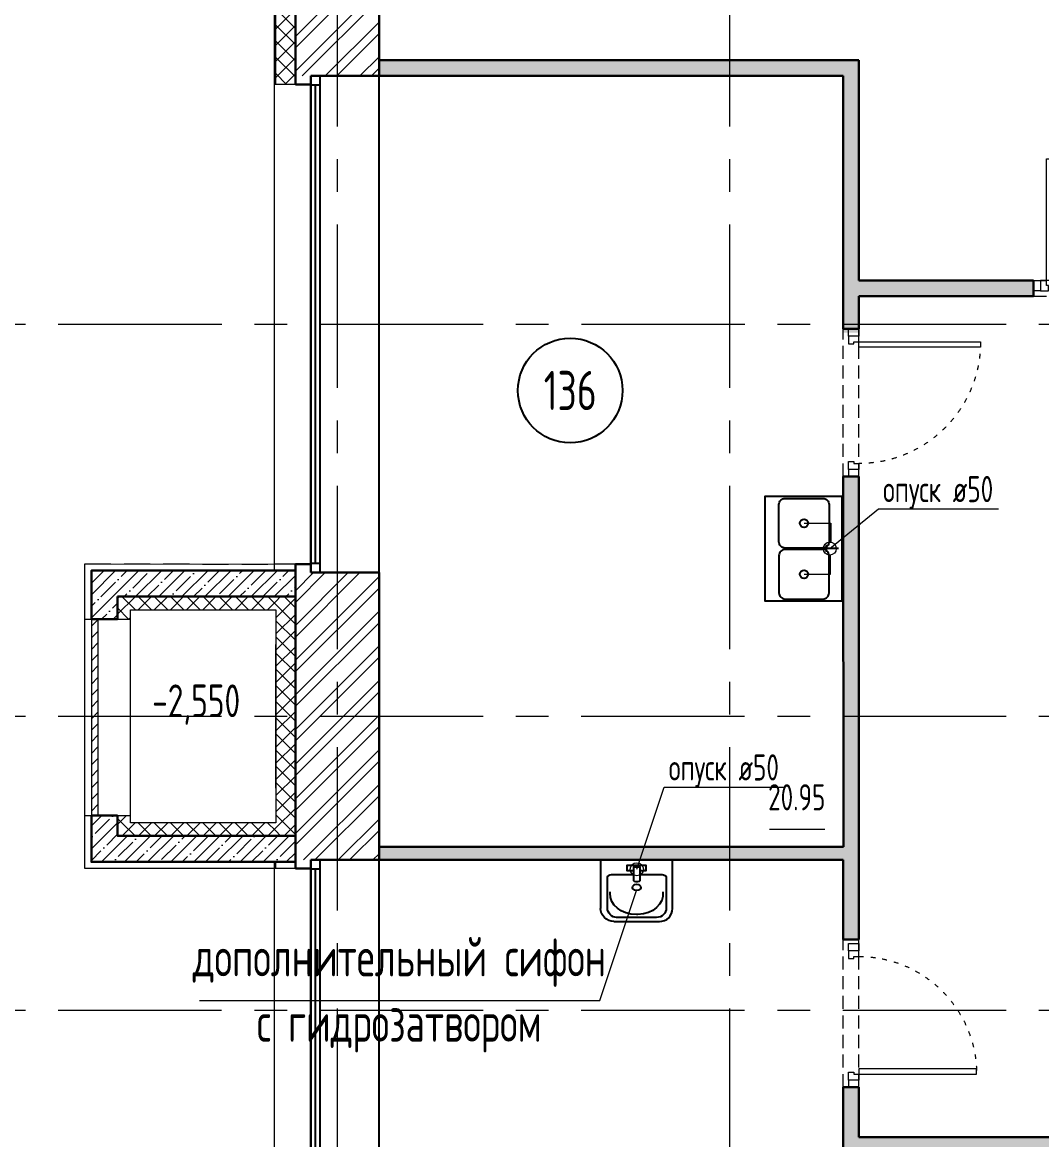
# Model space of a CAD drawing. Header units: millimetres. Extents: x -8689834 to 9420486, y -73560 to 166298.
# Drawn here: x -214642 to -206846, y 85361 to 93911 of the extents above; entities that cross this region are included whole.
import ezdxf
from ezdxf import colors
from ezdxf.entities.mleader import LeaderData, LeaderLine
from ezdxf.enums import TextEntityAlignment as Align
from ezdxf.math import Vec2, Vec3

# ---------------------------------------------------------------- set-up
doc = ezdxf.new("R2010")
doc.units = ezdxf.units.MM
doc.header["$MEASUREMENT"] = 0
for name, pattern in [('ACAD_ISO03W100', [30, 12, -18]), ('ADSK_Штриховая_ш2 п1', [3, 2, -1]), ('CENTER', [2, 1.25, -0.25, 0.25, -0.25])]:
    doc.linetypes.add(name, pattern=pattern)
doc.layers.get('0').update_dxf_attribs({"color": 250, "lineweight": 9})
for name, color, linetype, lineweight in [('_0', 250, 'Continuous', 9), ('АР_Двери', 175, 'Continuous', 18), ('АР_Маркер экспликации', 239, 'Continuous', 13), ('АР_МосжилНии_Стены', 127, 'Continuous', 30), ('АР_Навесной фасад', 190, 'Continuous', 5), ('АР_Номер помещения', 1, 'Continuous', 25), ('АР_Оси', 195, 'Continuous', 9), ('АР_Отметки', 250, 'Continuous', 15), ('АР_Перегородки газоблок', 165, 'Continuous', 30), ('АР_Перегородки газоблок_Штрих', 165, 'Continuous', 5), ('АР_Помещения_площадь', 19, 'Continuous', 9), ('АР_Сущ Несущая стена', 216, 'Continuous', 30), ('АР_тонкая линия', 250, 'Continuous', 0), ('АР_Утеплитель', 154, 'Continuous', 9), ('АР_Штриховка кирпич', 250, 'Continuous', 9), ('АР_Штриховка монолит', 250, 'Continuous', 9), ('ВК_канализация', 32, 'Continuous', 15)]:
    doc.layers.add(name, color=color, linetype=linetype, lineweight=lineweight)
for name, color, linetype in [('АР_Кровля дорожки', 245, 'Continuous'), ('АР_новое окно', 155, 'Continuous'), ('ТХ-Вода (ВК)', 170, 'Continuous'), ('ТХ_ВК_оборуд.ТХ', 250, 'Continuous'), ('ТХ_сантехника', 253, 'Continuous')]:
    doc.layers.add(name, color=color, linetype=linetype)
doc.styles.add('ISOCPEUR', font='isocpeur.ttf', dxfattribs={"width": 0.7})
doc.styles.get("Standard").update_dxf_attribs({"font": 'isocpeur.ttf', "width": 0.7})
pattern_1 = [(50, (0, 0), (215.17805, -18.82564), [22.5, -247.5]), (355, (0, 0), (-41.6254, 225.65764), [18, -198]), (100.45144, (17.93, -1.57), (173.55265, 206.832), [19.12206, -210.34263]), (46.1842, (0, 60), (320.1724, -49.65578), [33.75, -371.25]), (96.63564, (26.68, 55.86), (280.3986, 292.2356), [28.6831, -315.51413]), (351.18416, (0, 60), (280.3986, 292.2356), [27, -297]), (21, (30, 45), (179.07212, -120.78567), [22.5, -247.5]), (326, (30, 45), (72.9946, 217.54501), [18, -198]), (71.45144, (44.92, 34.93), (252.06671, 96.75935), [19.12206, -210.34263]), (37.5, (0, 0), (3.647957, 99.868156), [0, -195.6, 0, -201, 0, -198.75]), (7.5, (0, 0), (78.92086, 118.323514), [0, -114.6, 0, -191.1, 0, -75.75]), (327.5, (-66.9, 0), (160.14673, -6.766462), [0, -75, 0, -234, 0, -310.5]), (317.5, (-96.9, 0), (174.95585, 30.031495), [0, -97.5, 0, -155.4, 0, -220.5])]
pattern_2 = [(45, (-1163480.52, 164822.8), (-132.58252, 132.58252), []), (45, (-1163392.13, 164822.8), (-132.58252, 132.58252), [])]

# ---------------------------------------------------------------- blocks, each defined once
blk = doc.blocks.new('*U373')
blk.add_lwpolyline([(-100, 80), (-100, 1010), (-140, 1010), (-140, 80)], close=True)
for points in [[(-1130, 0), (-1130, 80), (-1075, 80), (-1075, 0), (-1130, 0)], [(-1075, 80), (-1075, 0), (-1015, 0), (-1015, 40), (-1030, 40), (-1030, 80), (-1075, 80)], [(-55, 80), (-55, 0), (-115, 0), (-115, 40), (-100, 40), (-100, 80), (-55, 80)], [(0, 0), (0, 80), (-55, 80), (-55, 0), (0, 0)]]:
    blk.add_lwpolyline(points)
at = {"linetype": 'ACAD_ISO03W100', "ltscale": 3}
blk.add_arc((-100, 80), 930, 90, 180, dxfattribs=at)
blk = doc.blocks.new('*U14')
blk.add_lwpolyline([(100, 80), (100, 980), (140, 980), (140, 80)], close=True)
for points in [[(0, 0), (0, 80), (55, 80), (55, 0), (0, 0)], [(55, 80), (55, 0), (115, 0), (115, 40), (100, 40), (100, 80), (55, 80)], [(1045, 80), (1045, 0), (985, 0), (985, 40), (1000, 40), (1000, 80), (1045, 80)], [(1100, 0), (1100, 80), (1045, 80), (1045, 0), (1100, 0)]]:
    blk.add_lwpolyline(points)
at = {"linetype": 'ACAD_ISO03W100', "ltscale": 3}
blk.add_arc((100, 80), 900, 0, 90, dxfattribs=at)
blk = doc.blocks.new('*U151')
at = {"layer": 'АР_новое окно', "lineweight": 20}
for p, q in [((0, 3800), (-70, 3800)), ((0, 0), (-70, 0))]:
    blk.add_line(p, q, dxfattribs=at)
at = {"layer": 'АР_новое окно'}
for p, q in [((-70, 3800), (-70, 0)), ((-70, 0), (-70, 3800)), ((0, 3800), (0, 0)), ((0, 3730), (-70, 3730)), ((-35, 3730), (-35, 70)), ((0, 70), (-70, 70))]:
    blk.add_line(p, q, dxfattribs=at)
blk = doc.blocks.new('*U64')
at = {"layer": 'АР_Номер помещения', "color": 7}
blk.add_circle((-13710.7, 2710.9), 400, dxfattribs=at)
at = {"layer": 'АР_Помещения_площадь', "color": 7}
blk.add_line((-11764.4, -648.2), (-12186.8, -648.2), dxfattribs=at)
at = {"color": 7, "style": 'ISOCPEUR', "width": 0.7, "flags": 1}
blk.add_attdef('КАТЕГОРИЯ', (-499.2, -2092.2), '', height=250, dxfattribs=at)
at = {"layer": 'АР_Номер помещения', "color": 7, "style": 'ISOCPEUR', "width": 0.7}
blk.add_attdef('НОМЕР_ПОМЕЩЕНИЯ', text='', height=300, dxfattribs=at).set_placement((-13710.7, 2710.9), align=Align.MIDDLE_CENTER)
at = {"layer": 'АР_Помещения_площадь', "color": 7, "lineweight": 30, "width": 0.7, "flags": 104}
blk.add_attdef('ИМЯ_ПОМЕЩЕНИЯ', text='', height=100, dxfattribs=at).set_placement((157.6, 1217.1), align=Align.MIDDLE_CENTER)
at = {"layer": 'АР_Помещения_площадь', "color": 7, "style": 'ISOCPEUR', "width": 0.7}
blk.add_attdef('ПЛОЩАДЬ_ПОМЕЩЕНИЯ', text='', height=200, dxfattribs=at).set_placement((-11759.5, -401.7), align=Align.MIDDLE_RIGHT)
blk = doc.blocks.new('раковина большая')
for points in [[(0, 275.3), (-370.6, 275.3)], [(0, 275.3), (0, -275.3)], [(-365.3, 222.3), (-132.4, 222.3)], [(-111.2, 190.6), (-111.2, 21.2)], [(-439.4, -153.5), (-439.4, 153.5)], [(-164.1, 15.9), (-158.8, 21.2), (-52.9, 21.2), (-52.9, -26.5), (-158.8, -26.5)], [(-79.4, -26.5), (-79.4, -74.1), (-42.4, -74.1), (-42.4, 74.1), (-79.4, 74.1), (-79.4, 21.2)], [(-111.2, -26.5), (-111.2, -195.9)], [(-132.4, -227.6), (-365.3, -227.6)]]:
    blk.add_lwpolyline(points)
blk.add_lwpolyline([(-471.2, 174.7), (-471.2, -174.7, 0.414612), (-370.6, -275.3), (0, -275.3)], format="xyb")
for points in [[(-471.2, 174.7), (-471.2, 227.6), (-423.5, 275.3), (-370.6, 275.3)], [(-439.4, 153.5), (-439.4, 190.6), (-407.6, 222.3), (-365.3, 222.3)], [(-418.2, 0), (-418.2, 116.5), (-344.1, 206.5), (-254.1, 201.2)], [(-254.1, 201.2), (-248.8, 201.2), (-248.8, 201.2), (-243.5, 201.2)], [(-132.4, 222.3), (-121.8, 222.3), (-111.2, 211.8), (-111.2, 190.6)], [(-418.2, -10.6), (-418.2, -10.6), (-418.2, -5.3), (-418.2, 0)], [(-232.9, 0), (-232.9, 15.9), (-222.3, 31.8), (-211.8, 31.8)], [(-211.8, -31.8), (-222.3, -31.8), (-232.9, -21.2), (-232.9, 0)], [(-211.8, 31.8), (-195.9, 31.8), (-185.3, 15.9), (-185.3, 0)], [(-185.3, 0), (-185.3, -21.2), (-195.9, -31.8), (-211.8, -31.8)], [(-158.8, -26.5), (-169.4, -15.9), (-169.4, 0), (-164.1, 15.9)], [(-243.5, -201.2), (-338.8, -211.8), (-412.9, -127.1), (-418.2, -10.6)], [(-365.3, -227.6), (-407.6, -227.6), (-439.4, -195.9), (-439.4, -153.5)], [(-111.2, -195.9), (-111.2, -211.8), (-121.8, -227.6), (-132.4, -227.6)]]:
    blk.add_open_spline(points, degree=3)
blk = doc.blocks.new('_DotSmall')
at = {"color": 0, "linetype": 'ByBlock', "const_width": 0.5}
blk.add_lwpolyline([(-0.0625, 0, 1), (0.0625, 0, 1)], format="xyb", close=True, dxfattribs=at)
blk = doc.blocks.new('Мойка двухсекционная 800')
at = {"layer": 'ТХ-Вода (ВК)', "color": 18, "true_color": 0x000000}
for p, q in [((128.6, 160.9), (928.1, 160.9)), ((527.5, 134.9), (527.5, 0.3)), ((552.3, 44), (497.8, 44))]:
    blk.add_line(p, q, dxfattribs=at)
blk.add_lwpolyline([(928.1, 170.9), (128.6, 170.9), (128.6, -429.1), (928.1, -429.1)], close=True, dxfattribs=at)
for points in [[(475.9, -321.1), (191.1, -321.1, -0.414214), (143.6, -273.6), (143.6, 15.4, -0.414214), (191.1, 62.9), (475.9, 62.9, -0.414214), (523.4, 15.4), (523.4, -273.6, -0.414214)], [(580.8, -321.1), (865.6, -321.1, 0.414214), (913.1, -273.6), (913.1, 15.4, 0.414214), (865.6, 62.9), (580.8, 62.9, 0.414214), (533.3, 15.4), (533.3, -273.6, 0.414214)]]:
    blk.add_lwpolyline(points, format="xyb", close=True, dxfattribs=at)
for centre in [(333.5, -129.1), (723.2, -129.1)]:
    blk.add_circle(centre, 31.9, dxfattribs=at)
blk = doc.blocks.new('Подложка')
at = {"layer": '_0', "lineweight": 9, "ltscale": 500, "transparency": 33554636}
h = blk.add_hatch(dxfattribs=at)
h.set_pattern_fill('ANSI31', scale=500)
h.set_pattern_definition([(45, (-69984.12, 22789.596), (-44.194174, 44.194174), [])])
h.paths.add_polyline_path([(-214114.17, 89373.51), (-214064.3, 89373.51), (-214064.19, 87843.49), (-214114.06, 87843.49)])
at = {"layer": 'АР_Перегородки газоблок_Штрих', "ltscale": 100}
h = blk.add_hatch(dxfattribs=at)
h.set_pattern_fill('AR-CONC', scale=30)
h.set_pattern_definition(pattern_1)
h.paths.add_polyline_path([(-208243.79, 93620.69), (-211915.03, 93620.68), (-211915.03, 93500.68), (-208363.79, 93500.68), (-208363.76, 91534.87), (-208243.68, 91534.87), (-208243.68, 91815.68), (-206908.84, 91815.68), (-206908.84, 91935.68), (-208243.68, 91935.68)])
h = blk.add_hatch(dxfattribs=at)
h.set_pattern_fill('AR-CONC', scale=30)
h.set_pattern_definition(pattern_1)
h.paths.add_polyline_path([(-208243.79, 90434.87), (-208363.79, 90434.87), (-208362.88, 87600.68), (-211914.04, 87600.68), (-211914.04, 87500.68), (-208364.38, 87500.68), (-208363.76, 86891.95), (-208243.76, 86891.95)])
h = blk.add_hatch(dxfattribs=at)
h.set_pattern_fill('AR-CONC', scale=30)
h.set_pattern_definition([(50, (-20, 0), (215.17805, -18.82564), [22.5, -247.5]), (355, (-20, 0), (-41.6254, 225.65764), [18, -198]), (100.45144, (-2.07, -1.57), (173.55265, 206.832), [19.12206, -210.34263]), (46.1842, (-20, 60), (320.1724, -49.65578), [33.75, -371.25]), (96.63564, (6.68, 55.86), (280.3986, 292.2356), [28.6831, -315.51413]), (351.18416, (-20, 60), (280.3986, 292.2356), [27, -297]), (21, (10, 45), (179.07212, -120.78567), [22.5, -247.5]), (326, (10, 45), (72.9946, 217.54501), [18, -198]), (71.45144, (24.92, 34.93), (252.06671, 96.75935), [19.12206, -210.34263]), (37.5, (-20, 0), (3.647957, 99.868156), [0, -195.6, 0, -201, 0, -198.75]), (7.5, (-20, 0), (78.92086, 118.323514), [0, -114.6, 0, -191.1, 0, -75.75]), (327.5, (-86.9, 0), (160.14673, -6.766462), [0, -75, 0, -234, 0, -310.5]), (317.5, (-116.9, 0), (174.95585, 30.031495), [0, -97.5, 0, -155.4, 0, -220.5])])
h.paths.add_polyline_path([(-204315.98, 85380.73), (-204446.35, 85380.73), (-204446.35, 85640.63), (-204546.35, 85640.63), (-204546.35, 85380.73), (-208243.77, 85380.73), (-208243.79, 85761.95), (-208363.27, 85761.95), (-208363.24, 85280.73), (-204546.35, 85280.73), (-204546.32, 82685.7), (-204446.32, 82685.67), (-204446.33, 83273.06), (-204446.33, 83188.06), (-200574.49, 83188.05), (-200573.81, 83288.06), (-204446.55, 83288.06), (-204446.35, 85280.73), (-204315.98, 85280.73)])
at = {"layer": 'АР_Утеплитель', "ltscale": 100}
h = blk.add_hatch(dxfattribs=at)
h.set_pattern_fill('ANSI37', scale=700)
h.set_pattern_definition([(45, (-1188594.01, 129327.83), (-61.871843, 61.871843), []), (135, (-1188594.01, 129327.83), (-61.871843, -61.871843), [])])
h.paths.add_polyline_path([(-212704.04, 94868.92), (-212554.04, 94868.92), (-212554.04, 95120.68), (-212704.04, 95120.68)])
h.paths.add_polyline_path([(-212554.04, 94618.94), (-212704.04, 94618.94), (-212704.04, 93435.68), (-212554.04, 93435.68)])
h = blk.add_hatch(dxfattribs=at)
h.set_pattern_fill('ANSI37', scale=700)
h.paths.add_polyline_path([(-212704.6, 89416.01), (-212704.04, 89416), (-212704.04, 89516.02), (-213916.36, 89515.6), (-213914.14, 89343.53), (-213815.97, 89343.62), (-213815.97, 89415.38), (-212704.6, 89415.71)])
h = blk.add_hatch(dxfattribs=at)
h.set_pattern_fill('ANSI37', scale=700)
h.paths.add_polyline_path([(-212704.04, 87685.8), (-212554.04, 87685.8), (-212554.04, 89515.8), (-212704.04, 89515.8)])
h.paths.add_polyline_path([(-212554.03, 87485.69), (-212704.03, 87485.69), (-212704.04, 87485.69), (-212554.04, 87485.69)])
h = blk.add_hatch(dxfattribs=at)
h.set_pattern_fill('ANSI37', scale=700)
h.paths.add_polyline_path([(-213914.21, 87785.29), (-213815.88, 87784.93), (-213816.05, 87842.04), (-213914.13, 87841.97)])
h = blk.add_hatch(dxfattribs=at)
h.set_pattern_fill('ANSI37', scale=700)
h.paths.add_polyline_path([(-213914.01, 87685.42), (-212704, 87685.8), (-212704.07, 87785.72), (-213914.83, 87785.33)])
at = {"layer": 'АР_Штриховка кирпич', "ltscale": 100}
h = blk.add_hatch(dxfattribs=at)
h.set_pattern_fill('ANSI32', scale=500)
h.set_pattern_definition(pattern_2)
h.paths.add_polyline_path([(-211914.04, 95120.68), (-212554.04, 95120.68), (-212554.04, 93500.68), (-211914.04, 93500.68)])
h = blk.add_hatch(dxfattribs=at)
h.set_pattern_fill('ANSI32', scale=500)
h.set_pattern_definition(pattern_2)
h.paths.add_polyline_path([(-211914.03, 89700.68), (-212554.03, 89700.68), (-212554.04, 87500.68), (-211914.04, 87500.68)])
at = {"layer": 'АР_Штриховка монолит', "ltscale": 100}
h = blk.add_hatch(dxfattribs=at)
h.set_pattern_fill('ANSI35', scale=500)
h.set_pattern_definition([(45, (134938.16, 0), (-88.388348, 88.388348), []), (45, (135026.54, 0), (-88.388348, 88.388348), [156.25, -31.25, 0, -31.25])])
h.paths.add_polyline_path([(-212554.02, 89515.81), (-212554.05, 89715.72), (-214114.02, 89715.78), (-214114.2, 87485.82), (-212554.03, 87485.74), (-212554.03, 87685.73), (-213914.2, 87685.83), (-213914.18, 87842.01), (-214114.04, 87842.01), (-214114.04, 89343.54), (-213914.07, 89343.55), (-213914.02, 89515.8)])
at = {"layer": '_0', "color": 7, "ltscale": 100}
for points in [[(-214114.04, 89343.51), (-213914.04, 89343.49)], [(-213914.03, 87842.01), (-214114.17, 87842.01)]]:
    blk.add_lwpolyline(points, dxfattribs=at)
at = {"layer": 'АР_МосжилНии_Стены', "color": 7, "ltscale": 100}
for points in [[(-214114.06, 89343.49), (-213914.04, 89343.49)], [(-213914.03, 87842.01), (-214114.17, 87842.01)]]:
    blk.add_lwpolyline(points, dxfattribs=at)
at = {"layer": 'АР_Навесной фасад', "color": 7, "ltscale": 100}
for p, q in [((-212714.04, 89765.68), (-212714.04, 94618.94)), ((-212704.04, 93435.68), (-212704.04, 94618.94)), ((-212714.04, 89715.7), (-212714.04, 89765.68)), ((-214164.04, 89343.51), (-213815.9, 89343.58)), ((-214114.06, 89343.49), (-214114.03, 87843.49)), ((-214064.22, 89343.49), (-214064.19, 87843.49)), ((-212704.04, 88050.68), (-212704.04, 89150.68)), ((-214164.17, 87842.03), (-213815.97, 87842)), ((-212714.04, 81885.68), (-212714.04, 87485.7)), ((-212704.04, 87435.68), (-212704.04, 87485.7))]:
    blk.add_line(p, q, dxfattribs=at)
for points in [[(-212554.04, 93435.68), (-212714.04, 93435.68)], [(-212554.04, 89765.68), (-212714.04, 89765.68)], [(-212554.04, 87435.68), (-212714.04, 87435.68)]]:
    blk.add_lwpolyline(points, dxfattribs=at)
blk.add_lwpolyline([(-212704.04, 87785.99), (-213814.45, 87785.47), (-213815.97, 89415.64), (-212704.04, 89416.01)], close=True, dxfattribs=at)
at = {"layer": 'АР_новое окно', "color": 7}
for p, q in [((-211914.04, 89700.68), (-211914.04, 93500.68)), ((-211914.04, 83700.68), (-211914.04, 87500.68))]:
    blk.add_line(p, q, dxfattribs=at)
at = {"layer": 'АР_Оси', "color": 7, "linetype": 'CENTER', "ltscale": 1000}
for p, q in [((-212233.92, 134363.15), (-212233.92, 78630.8)), ((-209233.92, 134363.15), (-209233.92, 78630.8)), ((-224366.72, 91600.68), (-141188.32, 91600.68)), ((-224367.61, 88600.68), (-141189.21, 88600.68)), ((-224367.61, 86350.68), (-141189.21, 86350.68))]:
    blk.add_line(p, q, dxfattribs=at)
at = {"layer": 'АР_Перегородки газоблок', "color": 7, "ltscale": 100}
for points in [[(-211915.03, 93620.68), (-208243.79, 93620.69)], [(-208243.8, 93620.69), (-208243.68, 91935.68)], [(-208363.79, 93500.68), (-211915.03, 93500.68)], [(-208363.76, 91564.86), (-208363.79, 93500.68)], [(-208243.68, 91935.68), (-206908.75, 91935.68)], [(-206908.75, 91935.68), (-206908.75, 91815.68)], [(-206908.75, 91815.68), (-208243.68, 91815.68)], [(-208243.68, 91815.68), (-208243.68, 91564.87)], [(-208243.76, 91564.86), (-208363.76, 91564.86)], [(-208362.88, 87600.68), (-208363.79, 90434.87)], [(-208363.79, 90434.87), (-208243.79, 90434.87)], [(-208243.79, 90434.87), (-208243.76, 86891.95)], [(-211914.04, 87600.68), (-208362.88, 87600.68)], [(-211914.04, 87500.68), (-208364.38, 87500.68)], [(-208363.76, 86891.95), (-208364.38, 87500.68)], [(-208243.76, 86891.95), (-208363.76, 86891.95)], [(-208363.77, 85280.73), (-208363.79, 85761.95)], [(-208363.79, 85761.95), (-208243.79, 85761.95)], [(-208243.79, 85761.95), (-208243.77, 85380.73)], [(-204546.35, 85380.73), (-208243.77, 85380.73)]]:
    blk.add_lwpolyline(points, dxfattribs=at)
at = {"layer": 'АР_Сущ Несущая стена', "color": 7, "ltscale": 100}
for p, q in [((-212554.04, 93435.68), (-212554.04, 95120.68)), ((-211914.04, 93500.68), (-211914.04, 95120.68)), ((-212435.12, 93500.68), (-211914.04, 93500.68)), ((-212435.12, 93500.68), (-211914.04, 93500.68)), ((-212435.12, 93500.68), (-211914.04, 93500.68)), ((-212435.12, 93435.68), (-212435.12, 93500.68)), ((-212435.12, 93435.68), (-212554.04, 93435.68)), ((-212554.04, 87435.68), (-212554.04, 89765.68)), ((-212435.12, 89765.68), (-212554.04, 89765.68)), ((-212435.12, 89700.68), (-212435.12, 89765.68)), ((-212435.12, 89700.68), (-211914.04, 89700.68)), ((-212435.12, 89700.68), (-211914.04, 89700.68)), ((-211914.04, 87500.68), (-211914.04, 89700.68)), ((-212435.12, 87500.68), (-211914.04, 87500.68)), ((-212435.12, 87500.68), (-211914.04, 87500.68)), ((-212435.12, 87435.68), (-212435.12, 87500.68)), ((-212435.12, 87435.68), (-212554.04, 87435.68))]:
    blk.add_line(p, q, dxfattribs=at)
at = {"layer": 'АР_Сущ Несущая стена', "color": 7, "lineweight": 15, "ltscale": 100}
for p, q in [((-212435.12, 89700.68), (-212435.12, 93500.68)), ((-212435.12, 83700.68), (-212435.12, 87500.68))]:
    blk.add_line(p, q, dxfattribs=at)
at = {"layer": 'АР_Сущ Несущая стена', "color": 7, "ltscale": 100}
for points in [[(-214114.06, 89343.49), (-214114.01, 89715.82), (-212554.04, 89715.68)], [(-213914.03, 89515.81), (-213914.06, 89343.49)], [(-212554.04, 89515.8), (-213914.03, 89515.8)], [(-212554.04, 87485.68), (-214114.2, 87485.82), (-214114.17, 87842.01)], [(-213914.17, 87842.01), (-213914.18, 87685.8), (-212554.04, 87685.8)], [(-213914.17, 87842.01), (-213914.18, 87685.8), (-212554.04, 87685.69)], [(-212554.04, 87485.67), (-214114.2, 87485.82)]]:
    blk.add_lwpolyline(points, dxfattribs=at)
at = {"layer": 'АР_тонкая линия', "color": 7, "linetype": 'ADSK_Штриховая_ш2 п1', "ltscale": 50}
for p, q in [((-206908.84, 91935.68), (-205778.81, 91935.44)), ((-206908.75, 91815.68), (-205778.75, 91815.2)), ((-208363.68, 90434.56), (-208363.44, 91564.6)), ((-208244.16, 90434.65), (-208243.68, 91564.65)), ((-208363.76, 85761.87), (-208363.52, 86891.9)), ((-208244.24, 85761.95), (-208243.76, 86891.95))]:
    blk.add_line(p, q, dxfattribs=at)
at = {"layer": 'АР_тонкая линия', "color": 7, "linetype": 'ADSK_Штриховая_ш2 п1', "ltscale": 100}
blk.add_lwpolyline([(-212714.04, 87435.68), (-214164.2, 87435.82), (-214164, 89765.82), (-212714.04, 89765.68)], dxfattribs=at)
at = {"layer": 'АР_Утеплитель', "color": 7, "ltscale": 0.25}
blk.add_lwpolyline([(-212554.04, 87435.67), (-214164.2, 87435.82), (-214164, 89765.82), (-212714.04, 89765.68)], dxfattribs=at)
at = {"layer": 'АР_Двери', "color": 7, "xscale": -1}
blk.add_blockref('*U373', (-206908.84, 91855.68), dxfattribs=at)
at = {"layer": 'АР_Двери', "color": 7, "xscale": -1, "rotation": 270}
for name, p in [('*U373', (-208323.68, 91564.65)), ('*U14', (-208323.64, 85761.73))]:
    blk.add_blockref(name, p, dxfattribs=at)
at = {"layer": 'АР_Маркер экспликации', "color": 7}
ref = blk.add_blockref('*U64', (-196740.77, 88382.34), dxfattribs=at)
ref.add_attrib('НОМЕР_ПОМЕЩЕНИЯ', '136', dxfattribs={"layer": 'АР_Номер помещения', "color": 7, "height": 300, "style": 'ISOCPEUR', "width": 0.7}).set_placement((-210451.51, 91093.26), align=Align.MIDDLE_CENTER)
ref.add_attrib('ПЛОЩАДЬ_ПОМЕЩЕНИЯ', '20.95', dxfattribs={"layer": 'АР_Помещения_площадь', "color": 7, "height": 200, "style": 'ISOCPEUR', "width": 0.7}).set_placement((-208500.31, 87980.59), align=Align.MIDDLE_RIGHT)
at = {"layer": 'АР_новое окно', "color": 7, "xscale": -1, "rotation": 180}
for p in [(-212365.12, 93500.68), (-212365.12, 87500.68)]:
    blk.add_blockref('*U151', p, dxfattribs=at)
at = {"layer": 'ТХ_ВК_оборуд.ТХ', "color": 7, "rotation": 270}
blk.add_blockref('Мойка двухсекционная 800', (-208534.65, 90411), dxfattribs=at)
at = {"layer": 'ТХ_сантехника', "color": 7, "ltscale": 100, "rotation": 90}
blk.add_blockref('раковина большая', (-209944.66, 87500.68), dxfattribs=at)
at = {"layer": 'АР_Отметки', "color": 7}
ml = blk.add_multileader_mtext('Standard', dxfattribs=at)
ml.set_content('{\\W0.8;-2,730}', color=7, style='ISOCPEUR')
ml.set_leader_properties(color=256, linetype='Continuous', lineweight=-1)
ml.set_arrow_properties(name='DOTSMALL')
ml.build(insert=Vec2(0, 0))
ml.multileader.update_dxf_attribs({"has_text_frame": 1, "text_left_attachment_type": 4, "text_right_attachment_type": 4, "dogleg_length": 100, "arrow_head_size": 180})
ctx = ml.context
ctx.base_point, ctx.char_height, ctx.arrow_head_size, ctx.landing_gap_size, ctx.plane_origin = Vec3(-314791.32, 121809.02, 0), 250, 180, 50, Vec3(-319449.83, 117956.71, 0)
ctx.left_attachment, ctx.right_attachment = 4, 4
notes = []
notes.append((ctx, [(0, (0, 0, 0), (0, 0), (1, 0), 1, [])]))
ctx.mtext.insert, ctx.mtext.width, ctx.mtext.defined_height, ctx.mtext.line_spacing_style, ctx.mtext.flow_direction = Vec3(-314741.32, 122142.35, 0), 769.989, 343.89, 2, 5
ml = blk.add_multileader_mtext('Standard', dxfattribs=at)
ml.set_content('{\\W0.8;-2,430}', color=7, style='ISOCPEUR')
ml.set_leader_properties(color=256, linetype='Continuous', lineweight=-1)
ml.set_arrow_properties(name='DOTSMALL')
ml.build(insert=Vec2(0, 0))
ml.multileader.update_dxf_attribs({"has_text_frame": 1, "text_left_attachment_type": 4, "text_right_attachment_type": 4, "dogleg_length": 100, "arrow_head_size": 180})
ctx = ml.context
ctx.base_point, ctx.char_height, ctx.arrow_head_size, ctx.landing_gap_size, ctx.plane_origin = Vec3(-301002.25, 120038.58), 250, 180, 50, Vec3(-299949.55, 118383.41)
ctx.left_attachment, ctx.right_attachment = 4, 4
notes.append((ctx, [(0, (0, 0, 0), (0, 0), (1, 0), 1, [])]))
ctx.mtext.insert, ctx.mtext.width, ctx.mtext.line_spacing_style, ctx.mtext.flow_direction = Vec3(-300952.25, 120371.92), 852.697, 2, 5
ml = blk.add_multileader_mtext('Standard', dxfattribs=at)
ml.set_content('{\\W0.8;-2,430}', color=7, style='ISOCPEUR')
ml.set_leader_properties(color=256, linetype='Continuous', lineweight=-1)
ml.set_arrow_properties(name='DOTSMALL')
ml.build(insert=Vec2(0, 0))
ml.multileader.update_dxf_attribs({"has_text_frame": 1, "text_left_attachment_type": 4, "text_right_attachment_type": 4, "dogleg_length": 100, "arrow_head_size": 180})
ctx = ml.context
ctx.base_point, ctx.char_height, ctx.arrow_head_size, ctx.landing_gap_size, ctx.plane_origin = Vec3(-336711.89, 117132.66), 250, 180, 50, Vec3(-335659.19, 115477.48)
ctx.left_attachment, ctx.right_attachment = 4, 4
notes.append((ctx, [(0, (0, 0, 0), (0, 0), (1, 0), 1, [])]))
ctx.mtext.insert, ctx.mtext.width, ctx.mtext.line_spacing_style, ctx.mtext.flow_direction = Vec3(-336661.89, 117465.99), 852.697, 2, 5
ml = blk.add_multileader_mtext('Standard', dxfattribs=at)
ml.set_content('-0,180', color=7, style='ISOCPEUR')
ml.set_leader_properties(color=256, linetype='Continuous', lineweight=-1)
ml.set_arrow_properties(name='DOTSMALL')
ml.build(insert=Vec2(0, 0))
ml.multileader.update_dxf_attribs({"has_text_frame": 1, "text_left_attachment_type": 4, "text_right_attachment_type": 4, "dogleg_length": 100, "arrow_head_size": 180})
ctx = ml.context
ctx.base_point, ctx.char_height, ctx.arrow_head_size, ctx.landing_gap_size, ctx.plane_origin = Vec3(-211105.41, 105417.26), 250, 180, 50, Vec3(-213266.62, 104468.51)
ctx.left_attachment, ctx.right_attachment = 4, 4
notes.append((ctx, [(0, (0, 0, 0), (0, 0), (1, 0), 1, [])]))
ctx.mtext.insert, ctx.mtext.width, ctx.mtext.line_spacing_style, ctx.mtext.flow_direction = Vec3(-211055.41, 105750.6), 852.697, 2, 5
ml = blk.add_multileader_mtext('Standard', dxfattribs=at)
ml.set_content('-0,180', color=7, style='ISOCPEUR')
ml.set_leader_properties(color=256, linetype='Continuous', lineweight=-1)
ml.set_arrow_properties(name='DOTSMALL')
ml.build(insert=Vec2(0, 0))
ml.multileader.update_dxf_attribs({"has_text_frame": 1, "text_left_attachment_type": 4, "text_right_attachment_type": 4, "dogleg_length": 100, "arrow_head_size": 180})
ctx = ml.context
ctx.base_point, ctx.char_height, ctx.arrow_head_size, ctx.landing_gap_size, ctx.plane_origin = Vec3(-213996.85, 104111.6), 250, 180, 50, Vec3(-216158.06, 103162.85)
ctx.left_attachment, ctx.right_attachment = 4, 4
notes.append((ctx, [(0, (0, 0, 0), (0, 0), (1, 0), 1, [])]))
ctx.mtext.insert, ctx.mtext.width, ctx.mtext.line_spacing_style, ctx.mtext.flow_direction = Vec3(-213946.85, 104444.93), 852.697, 2, 5
ml = blk.add_multileader_mtext('Standard', dxfattribs=at)
ml.set_content('{\\W0.8;-2,730}', color=7, style='ISOCPEUR')
ml.set_leader_properties(color=256, linetype='Continuous', lineweight=-1)
ml.set_arrow_properties(name='DOTSMALL')
ml.build(insert=Vec2(0, 0))
ml.multileader.update_dxf_attribs({"has_text_frame": 1, "text_left_attachment_type": 4, "text_right_attachment_type": 4, "dogleg_length": 100, "arrow_head_size": 180})
ctx = ml.context
ctx.base_point, ctx.char_height, ctx.arrow_head_size, ctx.landing_gap_size, ctx.plane_origin = Vec3(-346371.36, 101933.6), 250, 180, 50, Vec3(-346327.75, 100655.48)
ctx.left_attachment, ctx.right_attachment = 4, 4
notes.append((ctx, [(0, (0, 0, 0), (0, 0), (1, 0), 1, [])]))
ctx.mtext.insert, ctx.mtext.width, ctx.mtext.defined_height, ctx.mtext.line_spacing_style, ctx.mtext.flow_direction = Vec3(-346321.36, 102266.93), 769.989, 343.89, 2, 5
ml = blk.add_multileader_mtext('Standard', dxfattribs=at)
ml.set_content('-2,500', color=7, style='ISOCPEUR')
ml.set_leader_properties(color=256, linetype='Continuous', lineweight=-1)
ml.set_arrow_properties(name='DOTSMALL')
ml.build(insert=Vec2(0, 0))
ml.multileader.update_dxf_attribs({"has_text_frame": 1, "text_left_attachment_type": 4, "text_right_attachment_type": 4, "dogleg_length": 100, "arrow_head_size": 180})
ctx = ml.context
ctx.base_point, ctx.char_height, ctx.arrow_head_size, ctx.landing_gap_size, ctx.plane_origin = Vec3(-213646.35, 100785.8), 250, 180, 50, Vec3(-216011.71, 100009.04)
ctx.left_attachment, ctx.right_attachment = 4, 4
notes.append((ctx, [(0, (0, 0, 0), (0, 0), (1, 0), 1, [])]))
ctx.mtext.insert, ctx.mtext.width, ctx.mtext.line_spacing_style, ctx.mtext.flow_direction = Vec3(-213596.35, 101119.13), 852.697, 2, 5
ml = blk.add_multileader_mtext('Standard', dxfattribs=at)
ml.set_content('-0,900', color=7, style='ISOCPEUR')
ml.set_leader_properties(color=256, linetype='Continuous', lineweight=-1)
ml.set_arrow_properties(name='DOTSMALL')
ml.build(insert=Vec2(0, 0))
ml.multileader.update_dxf_attribs({"has_text_frame": 1, "text_left_attachment_type": 4, "text_right_attachment_type": 4, "dogleg_length": 100, "arrow_head_size": 180})
ctx = ml.context
ctx.base_point, ctx.char_height, ctx.arrow_head_size, ctx.landing_gap_size, ctx.plane_origin = Vec3(-213834.66, 97124.67, 0), 250, 180, 50, Vec3(-216149.86, 96698.73, 0)
ctx.left_attachment, ctx.right_attachment = 4, 4
notes.append((ctx, [(0, (0, 0, 0), (0, 0), (1, 0), 1, [])]))
ctx.mtext.insert, ctx.mtext.width, ctx.mtext.line_spacing_style, ctx.mtext.flow_direction = Vec3(-213784.66, 97458, 0), 525.1769, 2, 5
ml = blk.add_multileader_mtext('Standard', dxfattribs=at)
ml.set_content('-0,180', color=7, style='ISOCPEUR')
ml.set_leader_properties(color=256, linetype='Continuous', lineweight=-1)
ml.set_arrow_properties(name='DOTSMALL')
ml.build(insert=Vec2(0, 0))
ml.multileader.update_dxf_attribs({"has_text_frame": 1, "text_left_attachment_type": 4, "text_right_attachment_type": 4, "dogleg_length": 100, "arrow_head_size": 180})
ctx = ml.context
ctx.base_point, ctx.char_height, ctx.arrow_head_size, ctx.landing_gap_size, ctx.plane_origin = Vec3(-213962.1, 95453.97), 250, 180, 50, Vec3(-216123.31, 94505.23)
ctx.left_attachment, ctx.right_attachment = 4, 4
notes.append((ctx, [(0, (0, 0, 0), (0, 0), (1, 0), 1, [])]))
ctx.mtext.insert, ctx.mtext.width, ctx.mtext.line_spacing_style, ctx.mtext.flow_direction = Vec3(-213912.1, 95787.31), 852.697, 2, 5
ml = blk.add_multileader_mtext('Standard', dxfattribs=at)
ml.set_content('-0,180', color=7, style='ISOCPEUR')
ml.set_leader_properties(color=256, linetype='Continuous', lineweight=-1)
ml.set_arrow_properties(name='DOTSMALL')
ml.build(insert=Vec2(0, 0))
ml.multileader.update_dxf_attribs({"has_text_frame": 1, "text_left_attachment_type": 4, "text_right_attachment_type": 4, "dogleg_length": 100, "arrow_head_size": 180})
ctx = ml.context
ctx.base_point, ctx.char_height, ctx.arrow_head_size, ctx.landing_gap_size, ctx.plane_origin = Vec3(-210738.02, 95132.98), 250, 180, 50, Vec3(-212899.24, 94184.23)
ctx.left_attachment, ctx.right_attachment = 4, 4
notes.append((ctx, [(0, (0, 0, 0), (0, 0), (1, 0), 1, [])]))
ctx.mtext.insert, ctx.mtext.width, ctx.mtext.line_spacing_style, ctx.mtext.flow_direction = Vec3(-210688.02, 95466.32), 852.697, 2, 5
ml = blk.add_multileader_mtext('Standard', dxfattribs=at)
ml.set_content('{\\W0.8;-2,730}', color=7, style='ISOCPEUR')
ml.set_leader_properties(color=256, linetype='Continuous', lineweight=-1)
ml.set_arrow_properties(name='DOTSMALL')
ml.build(insert=Vec2(0, 0))
ml.multileader.update_dxf_attribs({"has_text_frame": 1, "text_left_attachment_type": 4, "text_right_attachment_type": 4, "dogleg_length": 100, "arrow_head_size": 180})
ctx = ml.context
ctx.base_point, ctx.char_height, ctx.arrow_head_size, ctx.landing_gap_size, ctx.plane_origin = Vec3(-343122.46, 91149.38), 250, 180, 50, Vec3(-347780.97, 87297.07)
ctx.left_attachment, ctx.right_attachment = 4, 4
notes.append((ctx, [(0, (0, 0, 0), (0, 0), (1, 0), 1, [])]))
ctx.mtext.insert, ctx.mtext.width, ctx.mtext.defined_height, ctx.mtext.line_spacing_style, ctx.mtext.flow_direction = Vec3(-343072.46, 91482.71), 769.989, 343.89, 2, 5
ml = blk.add_multileader_mtext('Standard', dxfattribs=at)
ml.set_content('-2,550', color=7, style='ISOCPEUR')
ml.set_leader_properties(color=256, linetype='Continuous', lineweight=-1)
ml.set_arrow_properties(name='DOTSMALL')
ml.build(insert=Vec2(0, 0))
ml.multileader.update_dxf_attribs({"has_text_frame": 1, "text_left_attachment_type": 4, "text_right_attachment_type": 4, "dogleg_length": 100, "arrow_head_size": 180})
ctx = ml.context
ctx.base_point, ctx.char_height, ctx.arrow_head_size, ctx.landing_gap_size, ctx.plane_origin = Vec3(-213699, 88510.63), 250, 180, 50, Vec3(-212757.38, 87157.04)
ctx.left_attachment, ctx.right_attachment = 4, 4
notes.append((ctx, [(0, (0, 0, 0), (0, 0), (1, 0), 1, [])]))
ctx.mtext.insert, ctx.mtext.width, ctx.mtext.defined_height, ctx.mtext.line_spacing_style, ctx.mtext.flow_direction = Vec3(-213649, 88843.97), 599.1982, 407.47, 2, 5
ml = blk.add_multileader_mtext('Standard', dxfattribs=at)
ml.set_content('{\\W0.8;-2,430}', color=7, style='ISOCPEUR')
ml.set_leader_properties(color=256, linetype='Continuous', lineweight=-1)
ml.set_arrow_properties(name='DOTSMALL')
ml.build(insert=Vec2(0, 0))
ml.multileader.update_dxf_attribs({"has_text_frame": 1, "text_left_attachment_type": 4, "text_right_attachment_type": 4, "dogleg_length": 100, "arrow_head_size": 180})
ctx = ml.context
ctx.base_point, ctx.char_height, ctx.arrow_head_size, ctx.landing_gap_size, ctx.plane_origin = Vec3(-334177.78, 87942.72), 250, 180, 50, Vec3(-333125.08, 86287.55)
ctx.left_attachment, ctx.right_attachment = 4, 4
notes.append((ctx, [(0, (0, 0, 0), (0, 0), (1, 0), 1, [])]))
ctx.mtext.insert, ctx.mtext.width, ctx.mtext.line_spacing_style, ctx.mtext.flow_direction = Vec3(-334127.78, 88276.06), 852.697, 2, 5
ml = blk.add_multileader_mtext('Standard', dxfattribs=at)
ml.set_content('{\\W0.8;-2,650}', color=7, style='ISOCPEUR')
ml.set_leader_properties(color=256, linetype='Continuous', lineweight=-1)
ml.set_arrow_properties(name='DOTSMALL')
ml.build(insert=Vec2(0, 0))
ml.multileader.update_dxf_attribs({"has_text_frame": 1, "text_left_attachment_type": 4, "text_right_attachment_type": 4, "dogleg_length": 100, "arrow_head_size": 180})
ctx = ml.context
ctx.base_point, ctx.char_height, ctx.arrow_head_size, ctx.landing_gap_size, ctx.plane_origin = Vec3(-313080.84, 87242.68), 250, 180, 50, Vec3(-312264.42, 85825.21)
ctx.left_attachment, ctx.right_attachment = 4, 4
notes.append((ctx, [(0, (0, 0, 0), (0, 0), (1, 0), 1, [])]))
ctx.mtext.insert, ctx.mtext.width, ctx.mtext.line_spacing_style, ctx.mtext.flow_direction = Vec3(-313030.84, 87576.01), 852.697, 2, 5
for ctx, leaders in notes:
    for number, flags, end, landing, length, lines in leaders:
        leader = LeaderData()
        leader.index, (leader.has_last_leader_line, leader.has_dogleg_vector, leader.attachment_direction) = number, flags
        leader.last_leader_point, leader.dogleg_vector, leader.dogleg_length = Vec3(end), Vec3(landing), length
        for number, points, colour, breaks in lines:
            line = LeaderLine()
            line.index, line.vertices, line.color, line.breaks = number, Vec3.list(points), colors.encode_raw_color(colour), breaks
            leader.lines.append(line)
        ctx.leaders.append(leader)

msp = doc.modelspace()

# ---------------------------------------------------------------- hatches: boundary and pattern name
at = {"layer": 'АР_Штриховка кирпич', "ltscale": 100}
h = msp.add_hatch(dxfattribs=at)
h.set_pattern_fill('ANSI31', color=256, scale=600, angle=-90)
h.set_pattern_definition([(315, (-328389.34, -81611.53), (53.033009, 53.033009), [])])
h.paths.add_polyline_path([(-214114, 89343.5), (-214076.7, 89343.5), (-214076.7, 89343.5), (-214114, 89343.5)])

# ---------------------------------------------------------------- next in the draw order: block references
at = {"layer": 'АР_Кровля дорожки', "color": 7}
msp.add_blockref('Подложка', (0, 0), dxfattribs=at)

# ---------------------------------------------------------------- next in the draw order: linework, layer by layer
at = {"layer": 'ВК_канализация', "color": 18, "lineweight": 13, "ltscale": 500, "true_color": 0x000000}
for points in [[(-208467.1, 89883.5), (-208095.3, 90188.3), (-207177.1, 90188.3)], [(-209942.5, 87430.1), (-209734, 88058.4), (-208815.9, 88058.4)]]:
    msp.add_lwpolyline(points, dxfattribs=at)
at = {"layer": 'ВК_канализация', "color": 244, "lineweight": 13, "ltscale": 500, "true_color": 0x991b1e}
for points in [[(-208663.7, 90077.5), (-208459, 90077.5), (-208459, 89932.8)], [(-208663.7, 89687.8), (-208461.9, 89687.8), (-208461.8, 89833.8)]]:
    msp.add_lwpolyline(points, dxfattribs=at)
at = {"layer": 'ВК_канализация', "color": 7, "lineweight": 13, "ltscale": 500}
msp.add_lwpolyline([(-213286.4, 86425.2), (-210226.4, 86425.2), (-209944.7, 87267.7)], dxfattribs=at)
at = {"layer": 'ВК_канализация', "color": 244, "lineweight": 13, "ltscale": 500, "true_color": 0x991b1e}
for centre in [(-208467.1, 89883.5), (-209942.5, 87430.1)]:
    msp.add_circle(centre, 50, dxfattribs=at)

# ---------------------------------------------------------------- next in the draw order: texts
at = {"layer": 'ВК_канализация', "color": 18, "ltscale": 100, "true_color": 0x000000, "attachment_point": 4, "style": 'ISOCPEUR'}
for s, insert, char_height, width in [('\\pxi-1,l1,t1,5;опуск ø50', (-208059.3, 90311.6), 200, 5891.51), ('\\pxi-1,l1,t1,5;опуск ø50', (-209698.1, 88181.7), 200, 5891.51), ('\\pxi-1,l1,qc,t1,5;дополнительный сифон \\Pс гидрозатвором ', (-215508.9, 86469.1), 300, 7500)]:
    msp.add_mtext(s, dxfattribs=dict(at, insert=insert, char_height=char_height, width=width))

doc.saveas('drawing.dxf')
